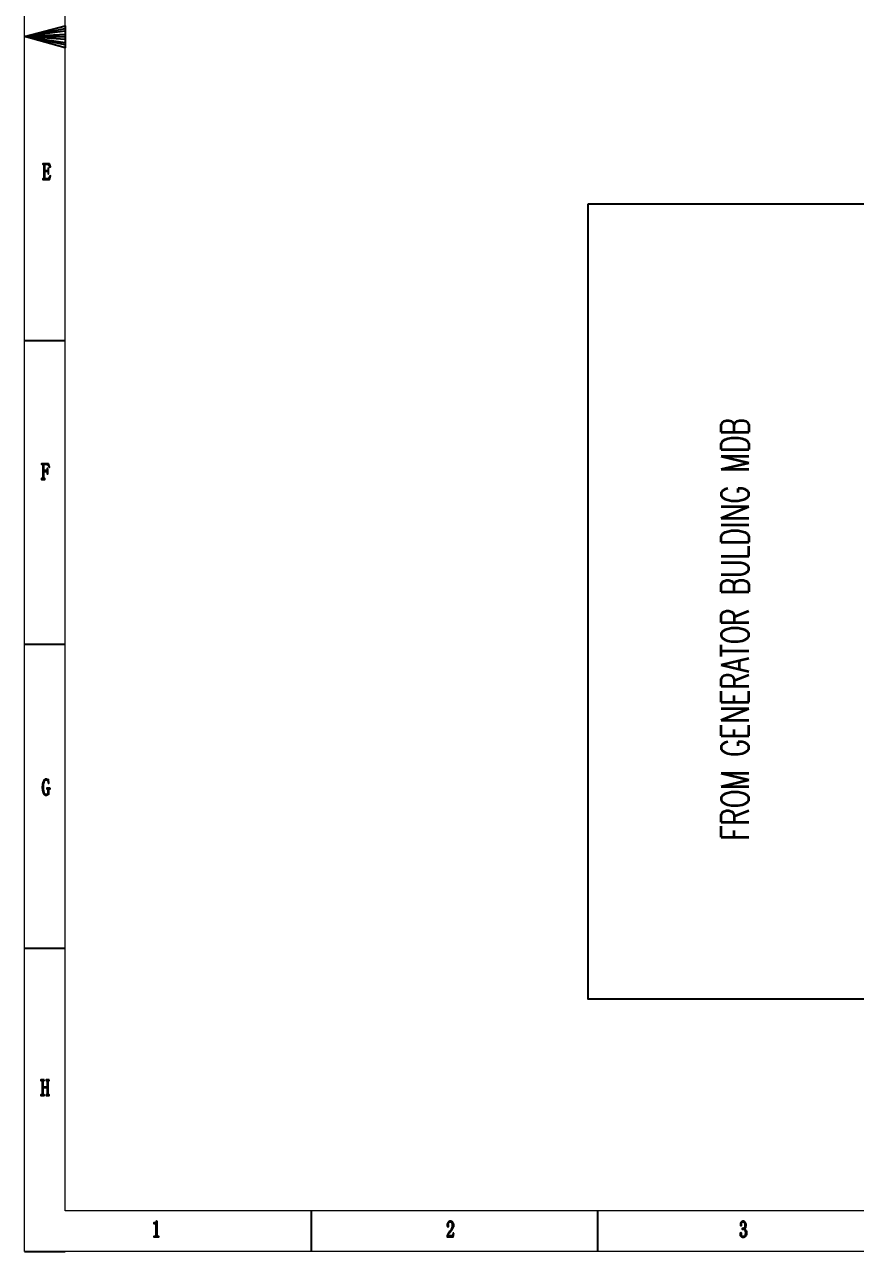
# Model space of a CAD drawing. Header units: inches. Extents: x 35 to 2894, y 23 to 617.
# Drawn here: x 2054.2 to 2257.3, y 22.8 to 322.8 of the extents above; entities that cross this region are included whole.
import ezdxf

# ---------------------------------------------------------------- set-up
doc = ezdxf.new("R2010")
doc.units = ezdxf.units.IN
doc.header["$MEASUREMENT"] = 0
doc.layers.add('Layer 1', color=7, linetype='Continuous')
doc.layers.add('LGT1', color=7, linetype='Continuous')
doc.styles.add('HZTXT', font='simplexs.shx', dxfattribs={"width": 0.7, "bigfont": 'hztxt.shx'})

msp = doc.modelspace()

# ---------------------------------------------------------------- hatches: boundary and pattern name
at = {"layer": 'Layer 1'}
for points in [[(2060.35, 288.71), (2058.66, 288.71), (2058.66, 288.62), (2059.91, 288.62), (2059.99, 288.53), (2060.08, 288.53), (2060.17, 288.44), (2060.17, 288.36), (2060.26, 288.36), (2060.26, 288.27), (2060.35, 288.18), (2060.35, 288), (2060.44, 287.91), (2060.53, 288)], [(2058.75, 288.62), (2058.84, 288.62), (2058.93, 288.53), (2058.93, 285.06), (2058.84, 285.06), (2058.75, 285.06), (2059.37, 285.06), (2059.19, 285.06), (2059.19, 285.15), (2059.19, 286.93), (2059.64, 286.93), (2059.19, 287.02), (2059.19, 288.53), (2059.28, 288.53), (2059.37, 288.62), (2059.82, 288.62)], [(2060.44, 285.86), (2060.44, 285.69), (2060.35, 285.6), (2060.35, 285.51), (2060.26, 285.42), (2060.26, 285.33), (2060.17, 285.24), (2060.08, 285.15), (2059.99, 285.15), (2059.91, 285.06), (2058.66, 285.06), (2058.66, 284.89), (2060.35, 284.89), (2060.53, 285.78)], [(2060.08, 287.64), (2059.99, 287.64), (2059.99, 287.47), (2059.99, 287.2), (2059.91, 287.11), (2059.82, 287.11), (2059.73, 287.02), (2059.19, 287.02), (2059.64, 286.93), (2059.73, 286.93), (2059.82, 286.84), (2059.91, 286.75), (2059.99, 286.67), (2059.99, 286.31), (2060.08, 286.31)], [(2060.08, 215.41), (2058.39, 215.41), (2058.39, 215.32), (2059.55, 215.32), (2059.64, 215.23), (2059.73, 215.23), (2059.82, 215.14), (2059.91, 215.14), (2059.91, 215.05), (2059.99, 215.05), (2059.99, 214.96), (2060.08, 214.87), (2060.17, 214.78), (2060.17, 214.69), (2060.26, 214.61), (2060.35, 214.61)], [(2058.48, 215.32), (2058.57, 215.23), (2058.66, 215.14), (2058.66, 211.85), (2058.57, 211.76), (2058.39, 211.76), (2058.39, 211.58), (2059.19, 211.58), (2059.19, 211.76), (2058.93, 211.76), (2058.93, 211.85), (2058.93, 213.54), (2059.46, 213.54), (2058.93, 213.72), (2058.93, 215.23), (2059.02, 215.32), (2059.55, 215.32)], [(2059.91, 214.25), (2059.73, 214.25), (2059.73, 214.07), (2059.73, 213.81), (2059.64, 213.72), (2058.93, 213.72), (2059.46, 213.54), (2059.55, 213.54), (2059.64, 213.45), (2059.73, 213.45), (2059.73, 213.36), (2059.73, 212.92), (2059.91, 212.92)], [(2059.46, 138.28), (2059.28, 138.28), (2059.19, 138.19), (2059.11, 138.1), (2059.02, 138.01), (2058.93, 138.01), (2058.93, 137.92), (2058.84, 137.83), (2058.75, 137.65), (2058.75, 137.56), (2058.66, 137.48), (2058.66, 137.21), (2058.57, 137.12), (2058.57, 136.67), (2058.48, 136.5), (2058.48, 136.23), (2058.48, 136.14), (2058.48, 136.05), (2058.57, 135.96), (2058.57, 135.52), (2058.66, 135.43), (2058.66, 135.16), (2058.75, 135.07), (2058.75, 134.98), (2058.84, 134.9), (2058.84, 134.81), (2058.93, 134.72), (2058.93, 134.63), (2059.02, 134.54), (2059.11, 134.54), (2059.19, 134.45), (2059.28, 134.36), (2059.64, 134.36), (2059.73, 134.45), (2059.82, 134.45), (2059.91, 134.54), (2059.28, 134.54), (2059.19, 134.63), (2059.19, 134.72), (2059.11, 134.72), (2059.11, 134.81), (2059.02, 134.98), (2059.02, 135.07), (2058.93, 135.16), (2058.93, 135.52), (2058.84, 135.61), (2058.84, 137.12), (2058.93, 137.21), (2058.93, 137.39), (2059.02, 137.48), (2059.02, 137.74), (2059.11, 137.83), (2059.19, 137.92), (2059.19, 138.01), (2059.28, 138.1), (2059.91, 138.1), (2059.82, 138.19), (2059.73, 138.19), (2059.64, 138.28)], [(2060.08, 138.28), (2059.99, 138.19), (2059.91, 138.1), (2059.46, 138.1), (2059.55, 138.1), (2059.73, 138.1), (2059.82, 138.01), (2059.82, 137.92), (2059.91, 137.83), (2059.99, 137.74), (2059.99, 137.48), (2060.08, 137.39), (2060.08, 137.21), (2060.17, 137.3)], [(2060.44, 136.05), (2059.64, 136.05), (2059.64, 135.96), (2059.82, 135.96), (2059.91, 135.87), (2059.91, 134.81), (2059.82, 134.72), (2060.17, 134.63), (2060.17, 135.79), (2060.26, 135.87), (2060.26, 135.96), (2060.35, 135.96), (2060.44, 135.96)], [(2059.82, 134.72), (2059.82, 134.63), (2059.73, 134.63), (2059.64, 134.54), (2059.46, 134.54), (2059.91, 134.54), (2059.99, 134.63), (2060.17, 134.63)], [(2059.02, 64.79), (2058.22, 64.79), (2058.22, 64.62), (2058.48, 64.62), (2058.48, 64.53), (2058.48, 61.15), (2058.39, 61.15), (2058.3, 61.06), (2058.22, 61.06), (2058.22, 60.97), (2059.02, 60.97), (2059.02, 61.06), (2058.84, 61.06), (2058.84, 61.15), (2058.75, 61.15), (2058.75, 61.23), (2058.75, 62.92), (2059.73, 62.92), (2058.75, 63.01), (2058.75, 64.44), (2058.75, 64.53), (2058.84, 64.62), (2059.02, 64.62)], [(2060.26, 64.79), (2059.46, 64.79), (2059.46, 64.62), (2059.73, 64.62), (2059.73, 64.53), (2059.73, 63.01), (2058.75, 63.01), (2059.73, 62.92), (2059.73, 61.15), (2059.64, 61.15), (2059.55, 61.06), (2059.46, 61.06), (2059.46, 60.97), (2060.26, 60.97), (2060.26, 61.06), (2060.08, 61.06), (2060.08, 61.15), (2059.99, 61.15), (2059.99, 61.23), (2059.99, 64.44), (2059.99, 64.53), (2060.08, 64.62), (2060.26, 64.62)], [(2086.59, 30.19), (2086.51, 30.19), (2086.42, 30.1), (2086.42, 30.01), (2086.33, 29.92), (2086.24, 29.83), (2085.79, 29.83), (2085.79, 29.65), (2086.24, 29.65), (2086.33, 29.56), (2086.33, 26.72), (2086.24, 26.63), (2086.24, 26.54), (2086.15, 26.54), (2086.06, 26.45), (2085.97, 26.45), (2085.79, 26.45), (2085.79, 26.36), (2087.04, 26.36), (2087.04, 26.45), (2086.86, 26.45), (2086.77, 26.45), (2086.68, 26.54), (2086.59, 26.63)], [(2158.3, 30.19), (2158.12, 30.19), (2158.03, 30.1), (2157.94, 30.01), (2158.48, 30.01), (2158.57, 29.92), (2158.65, 29.83), (2158.65, 29.74), (2158.74, 29.65), (2158.74, 28.76), (2158.65, 28.67), (2158.65, 28.5), (2158.57, 28.41), (2158.57, 28.32), (2158.48, 28.23), (2158.48, 28.14), (2158.39, 28.05), (2158.3, 27.96), (2158.21, 27.87), (2158.21, 27.78), (2158.12, 27.7), (2158.03, 27.61), (2158.03, 27.52), (2157.94, 27.43), (2157.85, 27.34), (2157.85, 27.25), (2157.76, 27.16), (2157.76, 27.07), (2157.68, 27.07), (2157.68, 26.98), (2157.59, 26.9), (2157.59, 26.81), (2157.5, 26.72), (2157.5, 26.63), (2157.68, 26.63), (2157.68, 26.81), (2157.76, 26.81), (2157.85, 26.98), (2157.85, 27.07), (2157.94, 27.16), (2158.03, 27.25), (2158.03, 27.34), (2158.12, 27.43), (2158.21, 27.52), (2158.3, 27.61), (2158.39, 27.7), (2158.39, 27.78), (2158.48, 27.87), (2158.57, 27.96), (2158.65, 28.05), (2158.74, 28.14), (2158.74, 28.23), (2158.83, 28.32), (2158.83, 28.41), (2158.92, 28.5), (2159.01, 28.59), (2159.01, 28.76), (2159.1, 28.94), (2159.1, 29.48), (2159.01, 29.65), (2159.01, 29.74), (2158.92, 29.83), (2158.92, 29.92), (2158.83, 29.92), (2158.83, 30.01), (2158.74, 30.01), (2158.65, 30.1), (2158.57, 30.1), (2158.48, 30.19)], [(2157.94, 30.01), (2157.85, 30.01), (2157.76, 29.92), (2157.68, 29.83), (2157.68, 29.74), (2157.59, 29.65), (2157.59, 29.56), (2157.5, 29.48), (2157.5, 29.03), (2157.59, 28.94), (2157.68, 28.85), (2157.76, 28.85), (2157.85, 28.94), (2157.85, 29.3), (2157.76, 29.39), (2157.76, 29.48), (2157.76, 29.65), (2157.76, 29.74), (2157.85, 29.83), (2157.94, 29.83), (2157.94, 29.92), (2158.03, 29.92), (2158.12, 30.01), (2158.21, 30.01)], [(2229.56, 30.1), (2229.47, 30.01), (2229.38, 29.92), (2229.29, 29.92), (2229.29, 29.83), (2229.2, 29.74), (2229.2, 29.12), (2229.29, 29.12), (2229.47, 29.12), (2229.47, 29.21), (2229.47, 29.92), (2229.56, 29.92), (2229.65, 30.01), (2229.82, 30.01)], [(2229.91, 30.19), (2229.74, 30.19), (2229.65, 30.1), (2229.56, 30.1), (2229.82, 30.01), (2230, 30.01), (2230.09, 29.92), (2230.18, 29.83), (2230.18, 29.74), (2230.27, 29.65), (2230.27, 28.76), (2230.18, 28.67), (2230.18, 28.59), (2230.09, 28.59), (2230, 28.5), (2229.91, 28.5), (2229.82, 28.41), (2229.65, 28.41), (2229.65, 28.23), (2230, 28.23), (2230.09, 28.14), (2230.18, 28.14), (2230.27, 28.05), (2230.36, 27.96), (2230.36, 27.7), (2230.45, 27.61), (2230.45, 27.16), (2230.36, 26.98), (2230.36, 26.72), (2230.27, 26.63), (2230.18, 26.54), (2230.09, 26.45), (2229.82, 26.45), (2230.27, 26.36), (2230.36, 26.45), (2230.45, 26.54), (2230.54, 26.54), (2230.54, 26.63), (2230.54, 26.72), (2230.62, 26.81), (2230.62, 26.9), (2230.71, 26.98), (2230.71, 27.7), (2230.62, 27.78), (2230.62, 27.87), (2230.54, 27.96), (2230.45, 28.05), (2230.45, 28.14), (2230.36, 28.23), (2230.27, 28.23), (2230.18, 28.32), (2230.09, 28.32), (2230.18, 28.41), (2230.27, 28.41), (2230.36, 28.5), (2230.36, 28.59), (2230.45, 28.67), (2230.54, 28.67), (2230.54, 28.76), (2230.54, 28.94), (2230.62, 29.03), (2230.62, 29.48), (2230.54, 29.56), (2230.54, 29.65), (2230.45, 29.74), (2230.45, 29.83), (2230.36, 29.92), (2230.27, 30.01), (2230.18, 30.1), (2230.09, 30.1), (2230, 30.19)], [(2159.1, 27.25), (2159.01, 27.25), (2159.01, 27.07), (2158.92, 26.98), (2158.92, 26.81), (2158.83, 26.81), (2158.83, 26.72), (2158.74, 26.63), (2157.5, 26.63), (2157.5, 26.36), (2159.01, 26.36)], [(2229.29, 27.34), (2229.2, 27.25), (2229.11, 27.25), (2229.11, 27.07), (2229.11, 26.72), (2229.2, 26.63), (2229.29, 26.54), (2229.38, 26.45), (2229.47, 26.36), (2229.56, 26.36), (2229.65, 26.27), (2230.09, 26.27), (2230.18, 26.36), (2230.27, 26.36), (2229.82, 26.45), (2229.65, 26.45), (2229.56, 26.54), (2229.47, 26.54), (2229.47, 26.63), (2229.38, 26.72), (2229.47, 26.9), (2229.47, 27.25), (2229.38, 27.34)]]:
    msp.add_hatch(color=0, dxfattribs=at).paths.add_polyline_path(points)

# ---------------------------------------------------------------- linework, layer by layer
msp.add_lwpolyline([(2191.93, 278.99), (2262.12, 278.99), (2262.12, 84.49), (2191.93, 84.49)], close=True)
at = {"layer": 'Layer 1', "color": 5, "lineweight": 15}
msp.add_lwpolyline([(2054.21, 616.81), (2894.28, 616.81), (2894.28, 22.8), (2054.21, 22.8), (2054.21, 616.81)], dxfattribs=at)
at = {"layer": 'Layer 1', "color": 0, "lineweight": 9}
msp.add_lwpolyline([(2064.18, 606.84), (2884.32, 606.84), (2884.32, 32.77), (2064.18, 32.77), (2064.18, 606.84)], dxfattribs=at)
at = {"layer": 'Layer 1', "color": 0, "lineweight": -3}
for points in [[(2054.21, 319.85), (2064.18, 322.52), (2064.18, 317.09), (2054.21, 319.85), (2064.18, 321.81), (2064.18, 321.18), (2054.21, 319.85), (2064.18, 320.47), (2064.18, 319.14), (2054.21, 319.85), (2064.18, 318.42), (2064.18, 317.8), (2054.21, 319.85)], [(2054.21, 319.85), (2064.18, 319.85)], [(2060.35, 288.71), (2058.66, 288.71), (2058.66, 288.62), (2059.91, 288.62), (2059.99, 288.53), (2060.08, 288.53), (2060.17, 288.44), (2060.17, 288.36), (2060.26, 288.36), (2060.26, 288.27), (2060.35, 288.18), (2060.35, 288), (2060.44, 287.91), (2060.53, 288), (2060.35, 288.71)], [(2058.75, 288.62), (2058.84, 288.62), (2058.93, 288.53), (2058.93, 285.06), (2058.84, 285.06), (2058.75, 285.06), (2059.37, 285.06), (2059.19, 285.06), (2059.19, 285.15), (2059.19, 286.93), (2059.64, 286.93), (2059.19, 287.02), (2059.19, 288.53), (2059.28, 288.53), (2059.37, 288.62), (2059.82, 288.62), (2058.75, 288.62)], [(2060.44, 285.86), (2060.44, 285.69), (2060.35, 285.6), (2060.35, 285.51), (2060.26, 285.42), (2060.26, 285.33), (2060.17, 285.24), (2060.08, 285.15), (2059.99, 285.15), (2059.91, 285.06), (2058.66, 285.06), (2058.66, 284.89), (2060.35, 284.89), (2060.53, 285.78), (2060.44, 285.86)], [(2060.08, 287.64), (2059.99, 287.64), (2059.99, 287.47), (2059.99, 287.2), (2059.91, 287.11), (2059.82, 287.11), (2059.73, 287.02), (2059.19, 287.02), (2059.64, 286.93), (2059.73, 286.93), (2059.82, 286.84), (2059.91, 286.75), (2059.99, 286.67), (2059.99, 286.31), (2060.08, 286.31), (2060.08, 287.64)], [(2054.21, 245.56), (2064.18, 245.56)], [(2060.08, 215.41), (2058.39, 215.41), (2058.39, 215.32), (2059.55, 215.32), (2059.64, 215.23), (2059.73, 215.23), (2059.82, 215.14), (2059.91, 215.14), (2059.91, 215.05), (2059.99, 215.05), (2059.99, 214.96), (2060.08, 214.87), (2060.17, 214.78), (2060.17, 214.69), (2060.26, 214.61), (2060.35, 214.61), (2060.08, 215.41)], [(2058.48, 215.32), (2058.57, 215.23), (2058.66, 215.14), (2058.66, 211.85), (2058.57, 211.76), (2058.39, 211.76), (2058.39, 211.58), (2059.19, 211.58), (2059.19, 211.76), (2058.93, 211.76), (2058.93, 211.85), (2058.93, 213.54), (2059.46, 213.54), (2058.93, 213.72), (2058.93, 215.23), (2059.02, 215.32), (2059.55, 215.32), (2058.48, 215.32)], [(2059.91, 214.25), (2059.73, 214.25), (2059.73, 214.07), (2059.73, 213.81), (2059.64, 213.72), (2058.93, 213.72), (2059.46, 213.54), (2059.55, 213.54), (2059.64, 213.45), (2059.73, 213.45), (2059.73, 213.36), (2059.73, 212.92), (2059.91, 212.92), (2059.91, 214.25)], [(2054.21, 171.28), (2064.18, 171.28)], [(2059.46, 138.28), (2059.28, 138.28), (2059.19, 138.19), (2059.11, 138.1), (2059.02, 138.01), (2058.93, 138.01), (2058.93, 137.92), (2058.84, 137.83), (2058.75, 137.65), (2058.75, 137.56), (2058.66, 137.48), (2058.66, 137.21), (2058.57, 137.12), (2058.57, 136.67), (2058.48, 136.5), (2058.48, 136.23), (2058.48, 136.14), (2058.48, 136.05), (2058.57, 135.96), (2058.57, 135.52), (2058.66, 135.43), (2058.66, 135.16), (2058.75, 135.07), (2058.75, 134.98), (2058.84, 134.9), (2058.84, 134.81), (2058.93, 134.72), (2058.93, 134.63), (2059.02, 134.54), (2059.11, 134.54), (2059.19, 134.45), (2059.28, 134.36), (2059.64, 134.36), (2059.73, 134.45), (2059.82, 134.45), (2059.91, 134.54), (2059.28, 134.54), (2059.19, 134.63), (2059.19, 134.72), (2059.11, 134.72), (2059.11, 134.81), (2059.02, 134.98), (2059.02, 135.07), (2058.93, 135.16), (2058.93, 135.52), (2058.84, 135.61), (2058.84, 137.12), (2058.93, 137.21), (2058.93, 137.39), (2059.02, 137.48), (2059.02, 137.74), (2059.11, 137.83), (2059.19, 137.92), (2059.19, 138.01), (2059.28, 138.1), (2059.91, 138.1), (2059.82, 138.19), (2059.73, 138.19), (2059.64, 138.28), (2059.46, 138.28)], [(2060.08, 138.28), (2059.99, 138.19), (2059.91, 138.1), (2059.46, 138.1), (2059.55, 138.1), (2059.73, 138.1), (2059.82, 138.01), (2059.82, 137.92), (2059.91, 137.83), (2059.99, 137.74), (2059.99, 137.48), (2060.08, 137.39), (2060.08, 137.21), (2060.17, 137.3), (2060.08, 138.28)], [(2060.44, 136.05), (2059.64, 136.05), (2059.64, 135.96), (2059.82, 135.96), (2059.91, 135.87), (2059.91, 134.81), (2059.82, 134.72), (2060.17, 134.63), (2060.17, 135.79), (2060.26, 135.87), (2060.26, 135.96), (2060.35, 135.96), (2060.44, 135.96), (2060.44, 136.05)], [(2059.82, 134.72), (2059.82, 134.63), (2059.73, 134.63), (2059.64, 134.54), (2059.46, 134.54), (2059.91, 134.54), (2059.99, 134.63), (2060.17, 134.63), (2059.82, 134.72)], [(2054.21, 97), (2064.18, 97)], [(2059.02, 64.79), (2058.22, 64.79), (2058.22, 64.62), (2058.48, 64.62), (2058.48, 64.53), (2058.48, 61.15), (2058.39, 61.15), (2058.3, 61.06), (2058.22, 61.06), (2058.22, 60.97), (2059.02, 60.97), (2059.02, 61.06), (2058.84, 61.06), (2058.84, 61.15), (2058.75, 61.15), (2058.75, 61.23), (2058.75, 62.92), (2059.73, 62.92), (2058.75, 63.01), (2058.75, 64.44), (2058.75, 64.53), (2058.84, 64.62), (2059.02, 64.62), (2059.02, 64.79)], [(2060.26, 64.79), (2059.46, 64.79), (2059.46, 64.62), (2059.73, 64.62), (2059.73, 64.53), (2059.73, 63.01), (2058.75, 63.01), (2059.73, 62.92), (2059.73, 61.15), (2059.64, 61.15), (2059.55, 61.06), (2059.46, 61.06), (2059.46, 60.97), (2060.26, 60.97), (2060.26, 61.06), (2060.08, 61.06), (2060.08, 61.15), (2059.99, 61.15), (2059.99, 61.23), (2059.99, 64.44), (2059.99, 64.53), (2060.08, 64.62), (2060.26, 64.62), (2060.26, 64.79)], [(2086.59, 30.19), (2086.51, 30.19), (2086.42, 30.1), (2086.42, 30.01), (2086.33, 29.92), (2086.24, 29.83), (2085.79, 29.83), (2085.79, 29.65), (2086.24, 29.65), (2086.33, 29.56), (2086.33, 26.72), (2086.24, 26.63), (2086.24, 26.54), (2086.15, 26.54), (2086.06, 26.45), (2085.97, 26.45), (2085.79, 26.45), (2085.79, 26.36), (2087.04, 26.36), (2087.04, 26.45), (2086.86, 26.45), (2086.77, 26.45), (2086.68, 26.54), (2086.59, 26.63), (2086.59, 30.19)], [(2124.23, 32.77), (2124.23, 22.8)], [(2158.3, 30.19), (2158.12, 30.19), (2158.03, 30.1), (2157.94, 30.01), (2158.48, 30.01), (2158.57, 29.92), (2158.65, 29.83), (2158.65, 29.74), (2158.74, 29.65), (2158.74, 28.76), (2158.65, 28.67), (2158.65, 28.5), (2158.57, 28.41), (2158.57, 28.32), (2158.48, 28.23), (2158.48, 28.14), (2158.39, 28.05), (2158.3, 27.96), (2158.21, 27.87), (2158.21, 27.78), (2158.12, 27.7), (2158.03, 27.61), (2158.03, 27.52), (2157.94, 27.43), (2157.85, 27.34), (2157.85, 27.25), (2157.76, 27.16), (2157.76, 27.07), (2157.68, 27.07), (2157.68, 26.98), (2157.59, 26.9), (2157.59, 26.81), (2157.5, 26.72), (2157.5, 26.63), (2157.68, 26.63), (2157.68, 26.81), (2157.76, 26.81), (2157.85, 26.98), (2157.85, 27.07), (2157.94, 27.16), (2158.03, 27.25), (2158.03, 27.34), (2158.12, 27.43), (2158.21, 27.52), (2158.3, 27.61), (2158.39, 27.7), (2158.39, 27.78), (2158.48, 27.87), (2158.57, 27.96), (2158.65, 28.05), (2158.74, 28.14), (2158.74, 28.23), (2158.83, 28.32), (2158.83, 28.41), (2158.92, 28.5), (2159.01, 28.59), (2159.01, 28.76), (2159.1, 28.94), (2159.1, 29.48), (2159.01, 29.65), (2159.01, 29.74), (2158.92, 29.83), (2158.92, 29.92), (2158.83, 29.92), (2158.83, 30.01), (2158.74, 30.01), (2158.65, 30.1), (2158.57, 30.1), (2158.48, 30.19), (2158.3, 30.19)], [(2157.94, 30.01), (2157.85, 30.01), (2157.76, 29.92), (2157.68, 29.83), (2157.68, 29.74), (2157.59, 29.65), (2157.59, 29.56), (2157.5, 29.48), (2157.5, 29.03), (2157.59, 28.94), (2157.68, 28.85), (2157.76, 28.85), (2157.85, 28.94), (2157.85, 29.3), (2157.76, 29.39), (2157.76, 29.48), (2157.76, 29.65), (2157.76, 29.74), (2157.85, 29.83), (2157.94, 29.83), (2157.94, 29.92), (2158.03, 29.92), (2158.12, 30.01), (2158.21, 30.01), (2157.94, 30.01)], [(2194.24, 32.77), (2194.24, 22.8)], [(2229.56, 30.1), (2229.47, 30.01), (2229.38, 29.92), (2229.29, 29.92), (2229.29, 29.83), (2229.2, 29.74), (2229.2, 29.12), (2229.29, 29.12), (2229.47, 29.12), (2229.47, 29.21), (2229.47, 29.92), (2229.56, 29.92), (2229.65, 30.01), (2229.82, 30.01), (2229.56, 30.1)], [(2229.91, 30.19), (2229.74, 30.19), (2229.65, 30.1), (2229.56, 30.1), (2229.82, 30.01), (2230, 30.01), (2230.09, 29.92), (2230.18, 29.83), (2230.18, 29.74), (2230.27, 29.65), (2230.27, 28.76), (2230.18, 28.67), (2230.18, 28.59), (2230.09, 28.59), (2230, 28.5), (2229.91, 28.5), (2229.82, 28.41), (2229.65, 28.41), (2229.65, 28.23), (2230, 28.23), (2230.09, 28.14), (2230.18, 28.14), (2230.27, 28.05), (2230.36, 27.96), (2230.36, 27.7), (2230.45, 27.61), (2230.45, 27.16), (2230.36, 26.98), (2230.36, 26.72), (2230.27, 26.63), (2230.18, 26.54), (2230.09, 26.45), (2229.82, 26.45), (2230.27, 26.36), (2230.36, 26.45), (2230.45, 26.54), (2230.54, 26.54), (2230.54, 26.63), (2230.54, 26.72), (2230.62, 26.81), (2230.62, 26.9), (2230.71, 26.98), (2230.71, 27.7), (2230.62, 27.78), (2230.62, 27.87), (2230.54, 27.96), (2230.45, 28.05), (2230.45, 28.14), (2230.36, 28.23), (2230.27, 28.23), (2230.18, 28.32), (2230.09, 28.32), (2230.18, 28.41), (2230.27, 28.41), (2230.36, 28.5), (2230.36, 28.59), (2230.45, 28.67), (2230.54, 28.67), (2230.54, 28.76), (2230.54, 28.94), (2230.62, 29.03), (2230.62, 29.48), (2230.54, 29.56), (2230.54, 29.65), (2230.45, 29.74), (2230.45, 29.83), (2230.36, 29.92), (2230.27, 30.01), (2230.18, 30.1), (2230.09, 30.1), (2230, 30.19), (2229.91, 30.19)], [(2159.1, 27.25), (2159.01, 27.25), (2159.01, 27.07), (2158.92, 26.98), (2158.92, 26.81), (2158.83, 26.81), (2158.83, 26.72), (2158.74, 26.63), (2157.5, 26.63), (2157.5, 26.36), (2159.01, 26.36), (2159.1, 27.25)], [(2229.29, 27.34), (2229.2, 27.25), (2229.11, 27.25), (2229.11, 27.07), (2229.11, 26.72), (2229.2, 26.63), (2229.29, 26.54), (2229.38, 26.45), (2229.47, 26.36), (2229.56, 26.36), (2229.65, 26.27), (2230.09, 26.27), (2230.18, 26.36), (2230.27, 26.36), (2229.82, 26.45), (2229.65, 26.45), (2229.56, 26.54), (2229.47, 26.54), (2229.47, 26.63), (2229.38, 26.72), (2229.47, 26.9), (2229.47, 27.25), (2229.38, 27.34), (2229.29, 27.34)], [(2054.21, 22.8), (2064.18, 22.8)]]:
    msp.add_lwpolyline(points, dxfattribs=at)
at = {"layer": 'Layer 1', "lineweight": 0}
for points in [[(2060.35, 288.71), (2058.66, 288.71), (2058.66, 288.62), (2059.91, 288.62), (2059.99, 288.53), (2060.08, 288.53), (2060.17, 288.44), (2060.17, 288.36), (2060.26, 288.36), (2060.26, 288.27), (2060.35, 288.18), (2060.35, 288), (2060.44, 287.91), (2060.53, 288), (2060.35, 288.71)], [(2058.75, 288.62), (2058.84, 288.62), (2058.93, 288.53), (2058.93, 285.06), (2058.84, 285.06), (2058.75, 285.06), (2059.37, 285.06), (2059.19, 285.06), (2059.19, 285.15), (2059.19, 286.93), (2059.64, 286.93), (2059.19, 287.02), (2059.19, 288.53), (2059.28, 288.53), (2059.37, 288.62), (2059.82, 288.62), (2058.75, 288.62)], [(2060.44, 285.86), (2060.44, 285.69), (2060.35, 285.6), (2060.35, 285.51), (2060.26, 285.42), (2060.26, 285.33), (2060.17, 285.24), (2060.08, 285.15), (2059.99, 285.15), (2059.91, 285.06), (2058.66, 285.06), (2058.66, 284.89), (2060.35, 284.89), (2060.53, 285.78), (2060.44, 285.86)], [(2060.08, 287.64), (2059.99, 287.64), (2059.99, 287.47), (2059.99, 287.2), (2059.91, 287.11), (2059.82, 287.11), (2059.73, 287.02), (2059.19, 287.02), (2059.64, 286.93), (2059.73, 286.93), (2059.82, 286.84), (2059.91, 286.75), (2059.99, 286.67), (2059.99, 286.31), (2060.08, 286.31), (2060.08, 287.64)], [(2060.08, 215.41), (2058.39, 215.41), (2058.39, 215.32), (2059.55, 215.32), (2059.64, 215.23), (2059.73, 215.23), (2059.82, 215.14), (2059.91, 215.14), (2059.91, 215.05), (2059.99, 215.05), (2059.99, 214.96), (2060.08, 214.87), (2060.17, 214.78), (2060.17, 214.69), (2060.26, 214.61), (2060.35, 214.61), (2060.08, 215.41)], [(2058.48, 215.32), (2058.57, 215.23), (2058.66, 215.14), (2058.66, 211.85), (2058.57, 211.76), (2058.39, 211.76), (2058.39, 211.58), (2059.19, 211.58), (2059.19, 211.76), (2058.93, 211.76), (2058.93, 211.85), (2058.93, 213.54), (2059.46, 213.54), (2058.93, 213.72), (2058.93, 215.23), (2059.02, 215.32), (2059.55, 215.32), (2058.48, 215.32)], [(2059.91, 214.25), (2059.73, 214.25), (2059.73, 214.07), (2059.73, 213.81), (2059.64, 213.72), (2058.93, 213.72), (2059.46, 213.54), (2059.55, 213.54), (2059.64, 213.45), (2059.73, 213.45), (2059.73, 213.36), (2059.73, 212.92), (2059.91, 212.92), (2059.91, 214.25)], [(2059.46, 138.28), (2059.28, 138.28), (2059.19, 138.19), (2059.11, 138.1), (2059.02, 138.01), (2058.93, 138.01), (2058.93, 137.92), (2058.84, 137.83), (2058.75, 137.65), (2058.75, 137.56), (2058.66, 137.48), (2058.66, 137.21), (2058.57, 137.12), (2058.57, 136.67), (2058.48, 136.5), (2058.48, 136.23), (2058.48, 136.14), (2058.48, 136.05), (2058.57, 135.96), (2058.57, 135.52), (2058.66, 135.43), (2058.66, 135.16), (2058.75, 135.07), (2058.75, 134.98), (2058.84, 134.9), (2058.84, 134.81), (2058.93, 134.72), (2058.93, 134.63), (2059.02, 134.54), (2059.11, 134.54), (2059.19, 134.45), (2059.28, 134.36), (2059.64, 134.36), (2059.73, 134.45), (2059.82, 134.45), (2059.91, 134.54), (2059.28, 134.54), (2059.19, 134.63), (2059.19, 134.72), (2059.11, 134.72), (2059.11, 134.81), (2059.02, 134.98), (2059.02, 135.07), (2058.93, 135.16), (2058.93, 135.52), (2058.84, 135.61), (2058.84, 137.12), (2058.93, 137.21), (2058.93, 137.39), (2059.02, 137.48), (2059.02, 137.74), (2059.11, 137.83), (2059.19, 137.92), (2059.19, 138.01), (2059.28, 138.1), (2059.91, 138.1), (2059.82, 138.19), (2059.73, 138.19), (2059.64, 138.28), (2059.46, 138.28)], [(2060.08, 138.28), (2059.99, 138.19), (2059.91, 138.1), (2059.46, 138.1), (2059.55, 138.1), (2059.73, 138.1), (2059.82, 138.01), (2059.82, 137.92), (2059.91, 137.83), (2059.99, 137.74), (2059.99, 137.48), (2060.08, 137.39), (2060.08, 137.21), (2060.17, 137.3), (2060.08, 138.28)], [(2060.44, 136.05), (2059.64, 136.05), (2059.64, 135.96), (2059.82, 135.96), (2059.91, 135.87), (2059.91, 134.81), (2059.82, 134.72), (2060.17, 134.63), (2060.17, 135.79), (2060.26, 135.87), (2060.26, 135.96), (2060.35, 135.96), (2060.44, 135.96), (2060.44, 136.05)], [(2059.82, 134.72), (2059.82, 134.63), (2059.73, 134.63), (2059.64, 134.54), (2059.46, 134.54), (2059.91, 134.54), (2059.99, 134.63), (2060.17, 134.63), (2059.82, 134.72)], [(2059.02, 64.79), (2058.22, 64.79), (2058.22, 64.62), (2058.48, 64.62), (2058.48, 64.53), (2058.48, 61.15), (2058.39, 61.15), (2058.3, 61.06), (2058.22, 61.06), (2058.22, 60.97), (2059.02, 60.97), (2059.02, 61.06), (2058.84, 61.06), (2058.84, 61.15), (2058.75, 61.15), (2058.75, 61.23), (2058.75, 62.92), (2059.73, 62.92), (2058.75, 63.01), (2058.75, 64.44), (2058.75, 64.53), (2058.84, 64.62), (2059.02, 64.62), (2059.02, 64.79)], [(2060.26, 64.79), (2059.46, 64.79), (2059.46, 64.62), (2059.73, 64.62), (2059.73, 64.53), (2059.73, 63.01), (2058.75, 63.01), (2059.73, 62.92), (2059.73, 61.15), (2059.64, 61.15), (2059.55, 61.06), (2059.46, 61.06), (2059.46, 60.97), (2060.26, 60.97), (2060.26, 61.06), (2060.08, 61.06), (2060.08, 61.15), (2059.99, 61.15), (2059.99, 61.23), (2059.99, 64.44), (2059.99, 64.53), (2060.08, 64.62), (2060.26, 64.62), (2060.26, 64.79)], [(2086.59, 30.19), (2086.51, 30.19), (2086.42, 30.1), (2086.42, 30.01), (2086.33, 29.92), (2086.24, 29.83), (2085.79, 29.83), (2085.79, 29.65), (2086.24, 29.65), (2086.33, 29.56), (2086.33, 26.72), (2086.24, 26.63), (2086.24, 26.54), (2086.15, 26.54), (2086.06, 26.45), (2085.97, 26.45), (2085.79, 26.45), (2085.79, 26.36), (2087.04, 26.36), (2087.04, 26.45), (2086.86, 26.45), (2086.77, 26.45), (2086.68, 26.54), (2086.59, 26.63), (2086.59, 30.19)], [(2158.3, 30.19), (2158.12, 30.19), (2158.03, 30.1), (2157.94, 30.01), (2158.48, 30.01), (2158.57, 29.92), (2158.65, 29.83), (2158.65, 29.74), (2158.74, 29.65), (2158.74, 28.76), (2158.65, 28.67), (2158.65, 28.5), (2158.57, 28.41), (2158.57, 28.32), (2158.48, 28.23), (2158.48, 28.14), (2158.39, 28.05), (2158.3, 27.96), (2158.21, 27.87), (2158.21, 27.78), (2158.12, 27.7), (2158.03, 27.61), (2158.03, 27.52), (2157.94, 27.43), (2157.85, 27.34), (2157.85, 27.25), (2157.76, 27.16), (2157.76, 27.07), (2157.68, 27.07), (2157.68, 26.98), (2157.59, 26.9), (2157.59, 26.81), (2157.5, 26.72), (2157.5, 26.63), (2157.68, 26.63), (2157.68, 26.81), (2157.76, 26.81), (2157.85, 26.98), (2157.85, 27.07), (2157.94, 27.16), (2158.03, 27.25), (2158.03, 27.34), (2158.12, 27.43), (2158.21, 27.52), (2158.3, 27.61), (2158.39, 27.7), (2158.39, 27.78), (2158.48, 27.87), (2158.57, 27.96), (2158.65, 28.05), (2158.74, 28.14), (2158.74, 28.23), (2158.83, 28.32), (2158.83, 28.41), (2158.92, 28.5), (2159.01, 28.59), (2159.01, 28.76), (2159.1, 28.94), (2159.1, 29.48), (2159.01, 29.65), (2159.01, 29.74), (2158.92, 29.83), (2158.92, 29.92), (2158.83, 29.92), (2158.83, 30.01), (2158.74, 30.01), (2158.65, 30.1), (2158.57, 30.1), (2158.48, 30.19), (2158.3, 30.19)], [(2157.94, 30.01), (2157.85, 30.01), (2157.76, 29.92), (2157.68, 29.83), (2157.68, 29.74), (2157.59, 29.65), (2157.59, 29.56), (2157.5, 29.48), (2157.5, 29.03), (2157.59, 28.94), (2157.68, 28.85), (2157.76, 28.85), (2157.85, 28.94), (2157.85, 29.3), (2157.76, 29.39), (2157.76, 29.48), (2157.76, 29.65), (2157.76, 29.74), (2157.85, 29.83), (2157.94, 29.83), (2157.94, 29.92), (2158.03, 29.92), (2158.12, 30.01), (2158.21, 30.01), (2157.94, 30.01)], [(2229.56, 30.1), (2229.47, 30.01), (2229.38, 29.92), (2229.29, 29.92), (2229.29, 29.83), (2229.2, 29.74), (2229.2, 29.12), (2229.29, 29.12), (2229.47, 29.12), (2229.47, 29.21), (2229.47, 29.92), (2229.56, 29.92), (2229.65, 30.01), (2229.82, 30.01), (2229.56, 30.1)], [(2229.91, 30.19), (2229.74, 30.19), (2229.65, 30.1), (2229.56, 30.1), (2229.82, 30.01), (2230, 30.01), (2230.09, 29.92), (2230.18, 29.83), (2230.18, 29.74), (2230.27, 29.65), (2230.27, 28.76), (2230.18, 28.67), (2230.18, 28.59), (2230.09, 28.59), (2230, 28.5), (2229.91, 28.5), (2229.82, 28.41), (2229.65, 28.41), (2229.65, 28.23), (2230, 28.23), (2230.09, 28.14), (2230.18, 28.14), (2230.27, 28.05), (2230.36, 27.96), (2230.36, 27.7), (2230.45, 27.61), (2230.45, 27.16), (2230.36, 26.98), (2230.36, 26.72), (2230.27, 26.63), (2230.18, 26.54), (2230.09, 26.45), (2229.82, 26.45), (2230.27, 26.36), (2230.36, 26.45), (2230.45, 26.54), (2230.54, 26.54), (2230.54, 26.63), (2230.54, 26.72), (2230.62, 26.81), (2230.62, 26.9), (2230.71, 26.98), (2230.71, 27.7), (2230.62, 27.78), (2230.62, 27.87), (2230.54, 27.96), (2230.45, 28.05), (2230.45, 28.14), (2230.36, 28.23), (2230.27, 28.23), (2230.18, 28.32), (2230.09, 28.32), (2230.18, 28.41), (2230.27, 28.41), (2230.36, 28.5), (2230.36, 28.59), (2230.45, 28.67), (2230.54, 28.67), (2230.54, 28.76), (2230.54, 28.94), (2230.62, 29.03), (2230.62, 29.48), (2230.54, 29.56), (2230.54, 29.65), (2230.45, 29.74), (2230.45, 29.83), (2230.36, 29.92), (2230.27, 30.01), (2230.18, 30.1), (2230.09, 30.1), (2230, 30.19), (2229.91, 30.19)], [(2159.1, 27.25), (2159.01, 27.25), (2159.01, 27.07), (2158.92, 26.98), (2158.92, 26.81), (2158.83, 26.81), (2158.83, 26.72), (2158.74, 26.63), (2157.5, 26.63), (2157.5, 26.36), (2159.01, 26.36), (2159.1, 27.25)], [(2229.29, 27.34), (2229.2, 27.25), (2229.11, 27.25), (2229.11, 27.07), (2229.11, 26.72), (2229.2, 26.63), (2229.29, 26.54), (2229.38, 26.45), (2229.47, 26.36), (2229.56, 26.36), (2229.65, 26.27), (2230.09, 26.27), (2230.18, 26.36), (2230.27, 26.36), (2229.82, 26.45), (2229.65, 26.45), (2229.56, 26.54), (2229.47, 26.54), (2229.47, 26.63), (2229.38, 26.72), (2229.47, 26.9), (2229.47, 27.25), (2229.38, 27.34), (2229.29, 27.34)]]:
    msp.add_lwpolyline(points, dxfattribs=at)

# ---------------------------------------------------------------- texts
at = {"layer": 'LGT1', "lineweight": -3, "style": 'HZTXT', "width": 0.7}
msp.add_text('FROM GENERATOR BULDING MDB ', height=6.75, rotation=90, dxfattribs=at).set_placement((2231.21, 123.33))

doc.saveas('drawing.dxf')
